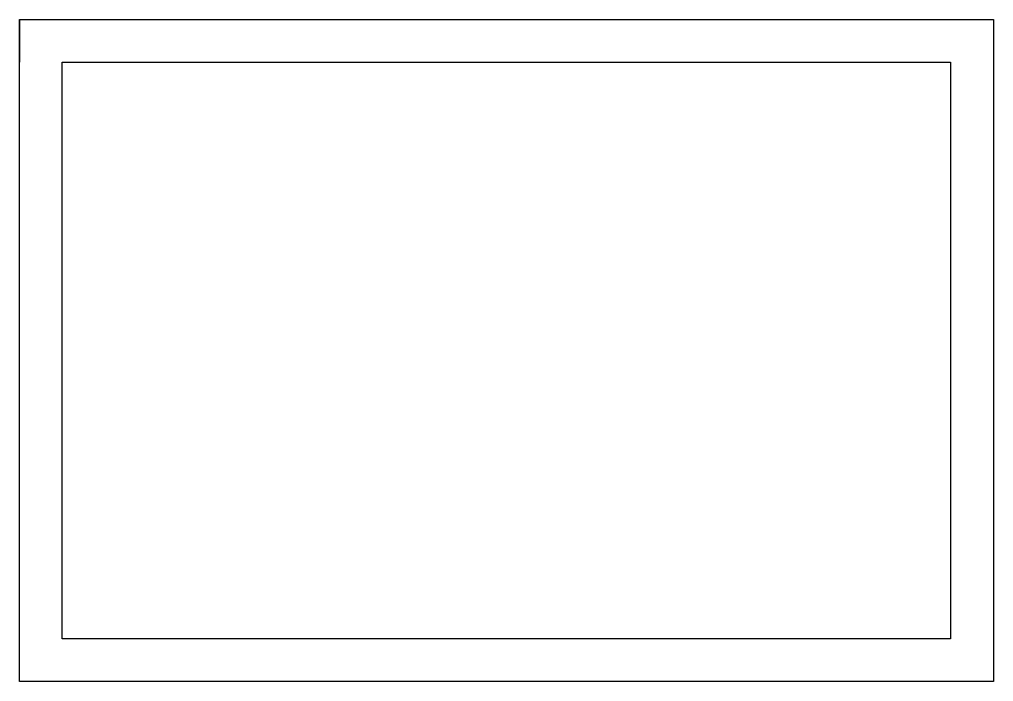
# Model space of a CAD drawing. Extents: x 165.3 to 190.3, y 227.7 to 244.7.
import ezdxf

# ---------------------------------------------------------------- set-up
doc = ezdxf.new("R2010")
doc.units = 0
doc.layers.get('0').update_dxf_attribs({"linetype": 'CONTINUOUS'})

msp = doc.modelspace()

# ---------------------------------------------------------------- linework, layer by layer
msp.add_line((165.311, 244.7), (165.311, 243.6))
for points in [[(165.311, 227.7), (165.311, 244.7), (190.311, 244.7), (190.311, 227.7)], [(166.411, 228.8), (166.411, 243.6), (189.211, 243.6), (189.211, 228.8)]]:
    msp.add_lwpolyline(points, close=True)

doc.saveas('drawing.dxf')
